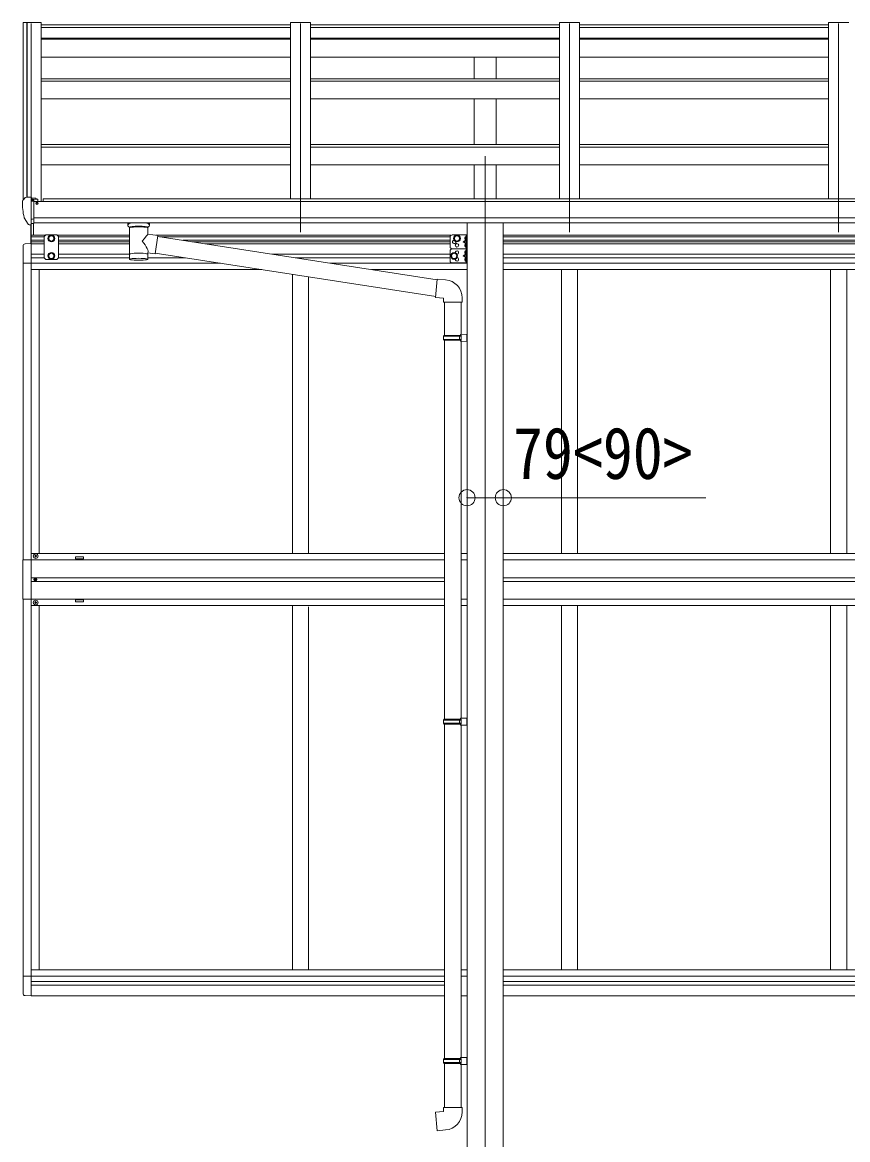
# Model space of a CAD drawing. Units: millimetres at full size, sheet at 1:40; details may follow other scales. Extents: x -11181 to 11305, y -7804 to 7716.
# Drawn here: x -752 to 1302, y -750 to 2033 of the extents above; entities that cross this region are included whole.
import ezdxf
from ezdxf.enums import TextEntityAlignment as Align

# ---------------------------------------------------------------- set-up
doc = ezdxf.new("R2010")
doc.units = ezdxf.units.MM
doc.header["$LTSCALE"] = 40
doc.header["$PDMODE"] = 32
doc.header["$PDSIZE"] = 40
for name, color, linetype, lineweight in [('0-1_本体', 4, 'Continuous', 9), ('0-2_部品', 7, 'Continuous', 9), ('0-8_PARTS2', 2, 'Continuous', 9), ('0-A_寸法', 6, 'Continuous', 9), ('1-1_GLASS', 4, 'Continuous', 9), ('1-2_GLASS_SEAL', 7, 'Continuous', 9)]:
    doc.layers.add(name, color=color, linetype=linetype, lineweight=lineweight)
doc.styles.add('ＭＳ ゴシック', font='')
doc.styles.get('ＭＳ ゴシック').set_extended_font_data('MS Gothic')

msp = doc.modelspace()

# ---------------------------------------------------------------- linework, layer by layer
at = {"layer": '0-1_本体'}
for p, q in [((-750.11, 2031.94), (-750.12, 1590.88)), ((-749.17, 2032.82), (-741.33, 2033.23)), ((-741.11, 2033.15), (-741.11, 1597.42)), ((-741.04, 2033.04), (-740.41, 2031.42)), ((-705.11, 2033.24), (-705.11, 1587.24)), ((-85.11, 2033.24), (-85.11, 1593.95)), ((-35.11, 2033.24), (-85.11, 2033.24)), ((-35.11, 2033.24), (-35.11, 1593.95)), ((584.89, 2033.24), (584.89, 1593.95)), ((634.89, 2033.24), (584.89, 2033.24)), ((634.89, 2033.24), (634.89, 1593.95)), ((1254.89, 2033.24), (1254.89, 1593.95)), ((1304.89, 2033.24), (1254.89, 2033.24)), ((-85.31, 2027.17), (-705.31, 2027.17)), ((-705.11, 2020.24), (-85.11, 2020.24)), ((-35.11, 2020.24), (584.89, 2020.24)), ((634.89, 2020.24), (1254.89, 2020.24)), ((-705.11, 1993.53), (-85.11, 1993.53)), ((-705.11, 1990.95), (-85.11, 1990.95)), ((-35.11, 1993.53), (584.89, 1993.53)), ((-35.11, 1990.95), (584.89, 1990.95)), ((634.89, 1993.53), (1254.89, 1993.53)), ((634.89, 1990.95), (1254.89, 1990.95)), ((-705.11, 1946.21), (-85.11, 1946.21)), ((-35.11, 1946.21), (584.89, 1946.21)), ((372.39, 1892.48), (372.39, 1946.21)), ((427.39, 1892.48), (427.39, 1946.21)), ((634.89, 1946.21), (1254.89, 1946.21)), ((-705.11, 1892.48), (-85.11, 1892.48)), ((-35.11, 1892.48), (584.89, 1892.48)), ((634.89, 1892.48), (1254.89, 1892.48)), ((-705.11, 1886.91), (-85.11, 1886.91)), ((-35.11, 1886.91), (584.89, 1886.91)), ((634.89, 1886.91), (1254.89, 1886.91)), ((-705.11, 1842.91), (-85.11, 1842.91)), ((-35.11, 1842.91), (584.89, 1842.91)), ((372.39, 1728.83), (372.39, 1842.91)), ((427.39, 1728.83), (427.39, 1842.91)), ((634.89, 1842.91), (1254.89, 1842.91)), ((-705.11, 1728.83), (-85.11, 1728.83)), ((-35.11, 1728.83), (584.89, 1728.83)), ((634.89, 1728.83), (1254.89, 1728.83)), ((-705.11, 1722.03), (-85.11, 1722.03)), ((-35.11, 1722.03), (584.89, 1722.03)), ((634.89, 1722.03), (1254.89, 1722.03)), ((-705.11, 1678.48), (-85.11, 1678.48)), ((-35.11, 1678.48), (584.89, 1678.48)), ((372.39, 1593.95), (372.39, 1678.48)), ((427.39, 1593.95), (427.39, 1678.48)), ((634.89, 1678.48), (1254.89, 1678.48)), ((4623.39, 1587.24), (-723.61, 1587.24)), ((-700.11, 1587.24), (-700.11, 1593.95)), ((4599.89, 1593.95), (-700.11, 1593.95)), ((-723.61, 1546.02), (4623.39, 1546.02)), ((4623.39, 1534.17), (-723.61, 1534.25)), ((354.69, 1534.08), (354.69, -1321.99)), ((445.09, 1534.08), (445.09, -1321.99))]:
    msp.add_line(p, q, dxfattribs=at)
msp.add_lwpolyline([(-740.41, 1597.42), (-740.41, 2033.24), (-705.11, 2033.24)], dxfattribs=at)
msp.add_circle((-716.14, 1582.51), 3, dxfattribs=at)
for centre, radius, start, end in [((-749.11, 2031.82), 1, 93, 173.32986), ((-741.32, 2032.93), 0.301, 21.06327, 92.86679)]:
    msp.add_arc(centre, radius, start, end, dxfattribs=at)
at = {"layer": '0-2_部品'}
for p, q in [((584.69, 2027.17), (-35.31, 2027.17)), ((1254.69, 2027.17), (634.69, 2027.17)), ((-752.31, 1588.06), (-752.31, 1587.43)), ((-745.4, 1596.87), (-749.47, 1591.06)), ((-730.31, 1528.94), (-730.31, 1597.43)), ((-728.81, 1596.52), (-730.31, 1596.52)), ((-723.81, 1587.7), (-730.31, 1588.1)), ((-728.81, 1596.52), (-728.81, 1590.35)), ((-719.14, 1595.02), (-728.81, 1595.74)), ((-728.81, 1592.75), (-714.81, 1592.69)), ((-718.31, 1592.71), (-718.31, 1594.6)), ((-713.81, 1591.58), (-713.81, 1587.25)), ((-719.34, 1582.52), (-718.81, 1582.52)), ((-718.81, 1582.52), (-718.51, 1582.52)), ((-737.94, 1530.75), (-747.68, 1546.13)), ((-730.31, 1531.13), (-729.81, 1531.13)), ((-729.81, 1531.13), (-729.31, 1532.13)), ((-723.81, 1532.13), (-729.31, 1532.13)), ((-489.82, 1527.93), (-489.82, 1534.05)), ((-435.82, 1527.93), (-435.82, 1534.05)), ((-731.81, 1529.03), (-735.52, 1529.25)), ((-731.81, 1529.03), (-730.31, 1528.94)), ((-485.72, 1523.43), (-485.73, 1443.14)), ((-439.92, 1505.86), (-439.92, 1523.44)), ((-414.69, 1501.95), (-439.92, 1505.86)), ((-414.69, 1501.95), (-421.71, 1456.69)), ((280.42, 1392.05), (-415.01, 1499.93)), ((-439.9, 1443.14), (-439.92, 1459.77)), ((-439.92, 1459.51), (-421.71, 1456.69)), ((276.75, 1350.11), (-421.44, 1458.43)), ((301.41, 1391.99), (280.57, 1393.81)), ((296.49, 1336.24), (342.49, 1336.24)), ((298.49, 1336.24), (298.49, 1253.58)), ((340.49, 1336.24), (340.49, 1256.14)), ((342.49, 1336.24), (342.49, 1347.16)), ((296.49, 1251.58), (297.49, 1253.58)), ((297.49, 1253.58), (340.49, 1253.58)), ((336.01, 1251.58), (335.58, 1253.58)), ((338.49, 1256.08), (354.49, 1256.55)), ((338.49, 1254.08), (338.49, 1256.08)), ((338.49, 1254.08), (340.49, 1254.08)), ((354.49, 1256.55), (354.49, 1238.61)), ((296.49, 1251.58), (340.49, 1251.58)), ((296.49, 1251.58), (296.49, 1243.58)), ((296.49, 1243.58), (340.49, 1243.58)), ((296.49, 1243.58), (297.49, 1241.58)), ((297.49, 1241.58), (340.49, 1241.58)), ((298.49, 1241.58), (298.49, 297.4)), ((338.49, 1239.08), (338.49, 1241.08)), ((338.49, 1239.08), (354.49, 1238.61)), ((340.49, 1239.03), (340.49, 299.95)), ((296.49, 295.4), (297.49, 297.4)), ((296.49, 295.4), (340.49, 295.4)), ((296.49, 295.4), (296.49, 287.4)), ((296.49, 287.4), (340.49, 287.4)), ((296.49, 287.4), (297.49, 285.4)), ((297.49, 297.4), (340.49, 297.4)), ((297.49, 285.4), (340.49, 285.4)), ((298.49, 285.4), (298.49, -547.76)), ((336.01, 295.4), (335.58, 297.4)), ((338.49, 299.9), (354.49, 300.37)), ((338.49, 297.9), (338.49, 299.9)), ((338.49, 297.9), (340.49, 297.9)), ((338.49, 282.9), (338.49, 284.9)), ((338.49, 282.9), (354.49, 282.43)), ((340.49, 282.84), (340.49, -545.2)), ((354.49, 300.37), (354.49, 282.43)), ((296.49, -549.76), (297.49, -547.76)), ((296.49, -549.76), (340.49, -549.76)), ((296.49, -549.76), (296.49, -557.76)), ((297.49, -547.76), (340.49, -547.76)), ((336.01, -549.76), (335.58, -547.76)), ((338.49, -545.26), (354.49, -544.79)), ((338.49, -547.26), (338.49, -545.26)), ((338.49, -547.26), (340.49, -547.26)), ((354.49, -544.79), (354.49, -562.73)), ((296.49, -557.76), (340.49, -557.76)), ((296.49, -557.76), (297.49, -559.76)), ((297.49, -559.76), (340.49, -559.76)), ((298.49, -559.76), (298.49, -669.76)), ((338.49, -562.26), (338.49, -560.26)), ((338.49, -562.26), (354.49, -562.73)), ((340.49, -562.32), (340.49, -669.76)), ((296.49, -669.76), (342.49, -669.76)), ((296.49, -679.76), (296.49, -669.76)), ((342.49, -669.76), (342.49, -680.68))]:
    msp.add_line(p, q, dxfattribs=at)
for points in [[(-730.31, 1597.43), (-742.31, 1597.43), (-744.65, 1597.29)], [(-723.81, 1532.13), (-723.81, 1590.35), (-728.81, 1590.35)], [(-719.14, 1595.02), (-718.97, 1595), (-718.81, 1594.97), (-718.67, 1594.93), (-718.55, 1594.88), (-718.45, 1594.82), (-718.37, 1594.75), (-718.33, 1594.68), (-718.31, 1594.6)], [(-718.51, 1583.71), (-718.51, 1582.52), (-713.81, 1582.52)], [(-713.81, 1584.14), (-713.81, 1582.52), (-713.34, 1582.52)], [(-730.31, 1542.82), (-727.15, 1543.23), (-723.81, 1543.66)], [(-489.78, 1527.87), (-489.8, 1528.23), (-489.55, 1529.19), (-489.03, 1530.07), (-488.23, 1530.91), (-487.12, 1531.71), (-485.72, 1532.43)], [(-439.92, 1532.42), (-439.68, 1532.32), (-438.33, 1531.59), (-437.21, 1530.74), (-436.46, 1529.88), (-436, 1528.98), (-435.83, 1528.09)], [(-489.78, 1527.99), (-489.8, 1527.63), (-489.55, 1526.67), (-489.03, 1525.79), (-488.23, 1524.95), (-487.12, 1524.15), (-485.72, 1523.43)], [(-439.92, 1523.44), (-439.68, 1523.53), (-438.33, 1524.27), (-437.21, 1525.12), (-436.46, 1525.98), (-436, 1526.88), (-435.83, 1527.77)], [(280.57, 1393.81), (276.56, 1347.99), (296.49, 1346.24), (296.49, 1336.24)], [(338.49, 1241.08), (340.49, 1241.08), (340.49, 1254.08)], [(336.01, 1251.58), (336.01, 1243.58), (335.58, 1241.58)], [(336.01, 295.4), (336.01, 287.4), (335.58, 285.4)], [(338.49, 284.9), (340.49, 284.9), (340.49, 297.9)], [(336.01, -549.76), (336.01, -557.76), (335.58, -559.76)], [(338.49, -560.26), (340.49, -560.26), (340.49, -547.26)], [(301.41, -725.51), (280.57, -727.33), (276.56, -681.51), (296.49, -679.76)]]:
    msp.add_lwpolyline(points, dxfattribs=at)
for centre, radius, start, end in [((-749.31, 1588.06), 3, 93, 180), ((-559.82, 1587.44), 192.49, 180.0008, 192.1233), ((-744.58, 1596.29), 1, 93.5, 145), ((-716.31, 1582.52), 2.5, 151.64236, 180), ((-716.31, 1582.52), 2.5, 0, 151.64236), ((-745.08, 1547.63), 3, 191.83348, 210), ((-735.34, 1532.25), 3, 210, 266.5), ((-472.75, 1482.71), 51.38, 92.46126, 104.61963), ((-452.86, 1482.71), 51.38, 75.38037, 87.53874), ((297.49, 1347.16), 45, 0, 85), ((297.49, -680.68), 45, 275, 0)]:
    msp.add_arc(centre, radius, start, end, dxfattribs=at)
for centre, major_axis, ratio, start_param, end_param in [((-714.81, 1591.59), (-0.02, 1.1), 0.906239, 4.6917496, 6.2625459), ((-462.82, 1522.24), (-22.91, -0.42), 0.072511, 4.711586, 6.2823824), ((-462.79, 1523.87), (-22.91, -0.42), 0.072511, 4.711586, 6.2823824), ((-462.84, 1523.86), (22.92, -0.42), 0.07247, 0.0008089, 1.5716053), ((-462.84, 1522.24), (22.92, -0.42), 0.07247, 0.0008089, 1.5716053), ((-460.26, 1483.66), (20.32, 22.25), 0.045535, 4.9756507, 6.2441899), ((-451.82, 1527.93), (16, 0), 0.361356, 0, 0.0194874), ((-451.82, 1527.93), (16, 0), 0.361356, 6.2636979, 6.2831853), ((-462.82, 1486.31), (-22.81, 26.62), 0.234429, 3.1563334, 4.5976381), ((-462.82, 1455.58), (22.91, 0), 0.122865, 6.2831853, 9.424778), ((-462.82, 1443.14), (22.92, 0), 0.101955, 6.2829723, 9.4248207), ((-462.82, 1443.14), (22.92, 0), 0.101955, 3.1415499, 6.2833984)]:
    msp.add_ellipse(centre, major_axis=major_axis, ratio=ratio, start_param=start_param, end_param=end_param, dxfattribs=at)
at = {"layer": '0-8_PARTS2'}
for p, q in [((-730.11, 2030.11), (-730.11, 1510.83)), ((-60.11, 2030.11), (-60.11, 1510.83)), ((609.89, 2030.11), (609.89, 1510.83)), ((1279.89, 2030.11), (1279.89, 1510.83)), ((399.89, 1699.63), (399.89, -1375.6))]:
    msp.add_line(p, q, dxfattribs=at)
at = {"layer": '0-A_寸法'}
for p, q in [((354.69, 849.29), (445.09, 849.29)), ((445.09, 849.29), (949.23, 849.29))]:
    msp.add_line(p, q, dxfattribs=at)
for p in [(354.69, 849.29), (445.09, 849.29)]:
    msp.add_point(p, dxfattribs=at)
at = {"layer": '1-1_GLASS'}
for p, q in [((-730.11, 1502.92), (-694.61, 1502.92)), ((-665.61, 1502.92), (-485.52, 1502.92)), ((-419.85, 1502.92), (314.69, 1502.92)), ((445.09, 1502.92), (3454.69, 1502.92)), ((-730.11, 1499.42), (-697.61, 1499.42)), ((-730.11, 1490.42), (-697.61, 1490.42)), ((-730.11, 1486.92), (-697.61, 1486.92)), ((-730.11, 1482.62), (-730.11, 645.42)), ((-697.61, 1481.92), (-730.11, 1481.92)), ((-662.61, 1499.42), (-485.52, 1499.42)), ((-662.61, 1490.42), (-485.52, 1490.42)), ((-662.61, 1486.92), (-485.52, 1486.92)), ((-485.52, 1481.92), (-662.61, 1481.92)), ((-410.59, 1499.42), (312.71, 1499.42)), ((-352.58, 1490.42), (312.69, 1490.42)), ((-330.01, 1486.92), (312.69, 1486.92)), ((31.96, 1481.92), (-297.79, 1481.92)), ((312.69, 1481.92), (31.96, 1481.92)), ((445.09, 1499.42), (3454.69, 1499.42)), ((445.09, 1490.42), (3454.69, 1490.42)), ((445.09, 1486.92), (3454.69, 1486.92)), ((3454.69, 1481.92), (445.09, 1481.92)), ((-730.11, 1455.92), (-697.61, 1455.92)), ((-662.61, 1455.92), (-485.53, 1455.92)), ((-131.32, 1455.92), (312.69, 1455.92)), ((445.09, 1455.92), (3454.69, 1455.92)), ((-750.11, 1433.22), (-750.11, 694.62)), ((-730.11, 1446.92), (-697.61, 1446.92)), ((-259.13, 1433.42), (-730.11, 1433.42)), ((-662.61, 1446.92), (-485.53, 1446.92)), ((-439.7, 1446.92), (-346.15, 1446.92)), ((-73.31, 1446.92), (312.69, 1446.92)), ((13.71, 1433.42), (354.69, 1433.42)), ((445.09, 1446.92), (3454.69, 1446.92)), ((445.09, 1433.42), (3454.69, 1433.42)), ((-155.99, 1417.42), (-730.11, 1417.42)), ((-710.11, 1417.42), (-710.11, 710.42)), ((-80.11, 1405.48), (-80.11, 710.42)), ((-40.11, 1399.27), (-40.11, 710.42)), ((354.69, 1417.42), (116.85, 1417.42)), ((445.09, 1417.42), (3454.69, 1417.42)), ((589.89, 1417.42), (589.89, 710.42)), ((629.89, 1417.42), (629.89, 710.42)), ((1259.89, 1417.42), (1259.89, 710.42)), ((1299.89, 1417.42), (1299.89, 710.42)), ((-730.11, 710.42), (298.69, 710.42)), ((341.09, 710.42), (355.09, 710.42)), ((445.09, 710.42), (3454.69, 710.42)), ((-730.11, 694.42), (298.69, 694.42)), ((341.09, 694.42), (355.09, 694.42)), ((445.09, 694.42), (3454.69, 694.42)), ((-730.11, 649.87), (298.69, 649.87)), ((-730.11, 645.42), (-730.11, -391.58)), ((298.69, 640.87), (-730.11, 640.87)), ((445.09, 649.87), (3454.69, 649.87)), ((3454.69, 640.87), (445.09, 640.87)), ((-750.11, 596.22), (-750.11, -342.38)), ((-730.11, 596.42), (298.69, 596.42)), ((341.09, 596.42), (355.09, 596.42)), ((445.09, 596.42), (3454.69, 596.42)), ((298.69, 580.42), (-730.11, 580.42)), ((-710.11, 580.42), (-710.11, -326.58)), ((-80.11, -326.58), (-80.11, 580.66)), ((-40.11, -326.58), (-40.11, 577.16)), ((341.09, 580.42), (355.09, 580.42)), ((445.09, 580.42), (3454.69, 580.42)), ((589.89, -326.58), (589.89, 580.42)), ((629.89, -326.58), (629.89, 580.42)), ((1259.89, 580.42), (1259.89, -326.58)), ((1299.89, 580.42), (1299.89, -326.58)), ((-730.11, -326.58), (298.69, -326.58)), ((340.89, -326.58), (354.89, -326.58)), ((445.09, -326.58), (3454.69, -326.58)), ((-730.11, -342.58), (296.69, -342.58)), ((-730.11, -356.08), (298.69, -356.08)), ((340.89, -342.58), (354.89, -342.58)), ((445.09, -342.58), (3454.69, -342.58)), ((445.09, -356.08), (3454.69, -356.08)), ((-730.11, -365.08), (298.69, -365.08)), ((445.09, -365.08), (3454.69, -365.08)), ((-730.11, -391.08), (298.69, -391.08)), ((340.89, -391.08), (354.89, -391.08)), ((445.09, -391.08), (3454.69, -391.08))]:
    msp.add_line(p, q, dxfattribs=at)
for points in [[(-600.11, 696.92), (-620.11, 696.92), (-620.11, 701.92), (-600.11, 701.92)], [(-600.11, 594.92), (-620.11, 594.92), (-620.11, 589.92), (-600.11, 589.92)]]:
    msp.add_lwpolyline(points, close=True, dxfattribs=at)
at = {"layer": '1-2_GLASS_SEAL'}
for p, q in [((-724.61, 1502.92), (-724.61, 1532.13)), ((-731.61, 1482.42), (-731.61, 1529.02)), ((-731.61, 1482.42), (-731.61, 1529.02)), ((-730.11, 1482.42), (-730.11, 1528.93)), ((-693.61, 1503.92), (-697.61, 1499.92)), ((-666.61, 1503.92), (-693.61, 1503.92)), ((-666.61, 1503.92), (-662.61, 1499.92)), ((317.69, 1503.92), (354.69, 1503.92)), ((352.19, 1503.92), (352.19, 1468.92)), ((354.69, 1503.92), (354.69, 1468.92)), ((-750.61, 1476.13), (-750.61, 1433.22)), ((-730.11, 1482.42), (-745.4, 1481.62)), ((-697.61, 1499.92), (-697.61, 1446.43)), ((-662.61, 1446.43), (-662.61, 1499.92)), ((312.69, 1498.92), (312.69, 1473.92)), ((352.19, 1486.42), (345.19, 1486.42)), ((351.69, 1499.42), (350.88, 1499.28)), ((351.69, 1491.42), (350.88, 1491.57)), ((351.69, 1481.42), (350.88, 1481.28)), ((351.69, 1491.42), (352.19, 1491.51)), ((-680.11, 1458.93), (-686.61, 1455.18)), ((-686.61, 1455.18), (-686.61, 1447.67)), ((-686.61, 1447.67), (-680.11, 1443.92)), ((-673.61, 1455.18), (-680.11, 1458.93)), ((-680.11, 1443.92), (-673.61, 1447.67)), ((-673.61, 1447.67), (-673.61, 1455.18)), ((312.69, 1463.92), (312.69, 1438.92)), ((317.69, 1468.92), (354.69, 1468.92)), ((317.69, 1468.92), (354.69, 1468.92)), ((352.19, 1451.42), (345.19, 1451.42)), ((351.69, 1473.42), (350.88, 1473.57)), ((351.69, 1464.42), (350.88, 1464.28)), ((351.69, 1456.42), (350.88, 1456.57)), ((351.69, 1473.42), (352.19, 1473.51)), ((351.69, 1456.42), (352.19, 1456.51)), ((352.19, 1468.92), (352.19, 1433.92)), ((354.69, 1468.92), (354.69, 1433.92)), ((-730.11, 1433.22), (-750.61, 1433.22)), ((-693.61, 1442.43), (-697.61, 1446.43)), ((-666.61, 1442.43), (-693.61, 1442.43)), ((-666.61, 1442.43), (-662.61, 1446.43)), ((317.69, 1433.92), (354.69, 1433.92)), ((351.69, 1446.42), (350.88, 1446.28)), ((351.69, 1438.42), (350.88, 1438.57)), ((351.69, 1438.42), (352.19, 1438.51)), ((-720.61, 703.42), (-721.61, 703.42)), ((-717.61, 704.42), (-716.61, 704.42)), ((-721.34, 646.33), (-722.16, 646.33)), ((-718.88, 645.51), (-718.06, 645.51)), ((-720.61, 588.42), (-721.61, 588.42)), ((-717.61, 587.42), (-716.61, 587.42)), ((-730.11, -342.38), (-750.61, -342.38)), ((-750.61, -385.29), (-750.61, -342.38)), ((-730.11, -391.58), (-745.4, -390.78))]:
    msp.add_line(p, q, dxfattribs=at)
for points in [[(-686.61, 1498.68), (-680.11, 1502.43), (-673.61, 1498.68)], [(-673.61, 1498.68), (-673.61, 1491.17), (-680.11, 1487.42), (-686.61, 1491.17), (-686.61, 1498.68)], [(352.19, 1491.42), (345.19, 1486.42), (352.19, 1481.42)], [(352.57, 1495.42), (351.94, 1496.61), (349.71, 1497.72)], [(352.57, 1495.42), (351.94, 1494.24), (349.71, 1493.12)], [(352.57, 1477.42), (351.94, 1478.61), (349.71, 1479.72)], [(352.57, 1477.42), (351.94, 1476.24), (349.71, 1475.12)], [(351.69, 1491.42), (351.69, 1499.42), (352.19, 1499.34), (352.19, 1491.51)], [(351.69, 1473.42), (351.69, 1481.42), (352.19, 1481.34), (352.19, 1473.51)], [(352.19, 1456.42), (345.19, 1451.42), (352.19, 1446.42)], [(352.57, 1460.42), (351.94, 1461.61), (349.71, 1462.72)], [(352.57, 1460.42), (351.94, 1459.24), (349.71, 1458.12)], [(351.69, 1456.42), (351.69, 1464.42), (352.19, 1464.34), (352.19, 1456.51)], [(352.57, 1442.42), (351.94, 1443.61), (349.71, 1444.72)], [(352.57, 1442.42), (351.94, 1441.24), (349.71, 1440.12)], [(351.69, 1438.42), (351.69, 1446.42), (352.19, 1446.34), (352.19, 1438.51)], [(-721.61, 703.42), (-721.61, 704.42), (-720.61, 704.42)], [(-719.61, 705.42), (-719.61, 706.42), (-718.61, 706.42), (-718.61, 705.42)], [(-718.61, 702.42), (-718.61, 701.42), (-719.61, 701.42), (-719.61, 702.42)], [(-716.61, 704.42), (-716.61, 703.42), (-717.61, 703.42)], [(-730.11, 694.92), (-750.81, 694.92), (-750.81, 596.92), (-730.11, 596.92)], [(-722.16, 646.33), (-722.16, 645.51), (-721.34, 645.51)], [(-719.7, 647.15), (-719.7, 647.97), (-720.52, 647.97), (-720.52, 647.15)], [(-720.52, 644.69), (-720.52, 643.87), (-719.7, 643.87), (-719.7, 644.69)], [(-718.06, 645.51), (-718.06, 646.33), (-718.88, 646.33)], [(-721.61, 588.42), (-721.61, 587.42), (-720.61, 587.42)], [(-718.61, 589.42), (-718.61, 590.42), (-719.61, 590.42), (-719.61, 589.42)], [(-719.61, 586.42), (-719.61, 585.42), (-718.61, 585.42), (-718.61, 586.42)], [(-716.61, 587.42), (-716.61, 588.42), (-717.61, 588.42)]]:
    msp.add_lwpolyline(points, dxfattribs=at)
for points in [[(329.69, 1487.42), (336.19, 1491.17), (336.19, 1498.68), (329.69, 1502.43), (323.19, 1498.68), (323.19, 1491.17)], [(322.69, 1443.92), (329.19, 1447.67), (329.19, 1455.18), (322.69, 1458.93), (316.19, 1455.18), (316.19, 1447.67)]]:
    msp.add_lwpolyline(points, close=True, dxfattribs=at)
for centre, radius in [((-680.11, 1494.92), 8.5), ((329.69, 1494.92), 8.5), ((-680.11, 1494.92), 7.5), ((-680.11, 1494.92), 6.5), ((329.69, 1494.92), 7.5), ((329.69, 1494.92), 6.5), ((329.69, 1477.92), 4.25), ((-680.11, 1451.42), 8.5), ((-680.11, 1451.42), 7.5), ((-680.11, 1451.42), 6.5), ((322.69, 1451.42), 8.5), ((322.69, 1451.42), 7.5), ((322.69, 1451.42), 6.5), ((-719.11, 703.92), 5.9), ((-720.11, 645.92), 3.75), ((-719.11, 587.92), 5.9)]:
    msp.add_circle(centre, radius, dxfattribs=at)
for centre, radius, start, end in [((317.69, 1498.92), 5, 90, 180), ((-745.11, 1476.13), 5.5, 93, 180), ((322.69, 1486.42), 4.25, 94.76077, 6.29431), ((355.79, 1495.42), 6.5, 147.94412, 212.05588), ((355.79, 1477.42), 6.5, 147.94412, 212.05588), ((351.04, 1498.4), 0.9, 100, 147.94412), ((351.04, 1492.45), 0.9, 212.05588, 260), ((351.04, 1480.4), 0.9, 100, 147.94412), ((317.69, 1473.92), 5, 180, 270), ((317.69, 1463.92), 5, 90, 180), ((329.69, 1459.92), 4.25, 274.76077, 186.29431), ((329.69, 1442.92), 4.25, 173.70569, 85.23923), ((355.79, 1460.42), 6.5, 147.94412, 212.05588), ((351.04, 1474.45), 0.9, 212.05588, 260), ((351.04, 1463.4), 0.9, 100, 147.94412), ((351.04, 1457.45), 0.9, 212.05588, 260), ((317.69, 1438.92), 5, 180, 270), ((355.79, 1442.42), 6.5, 147.94412, 212.05588), ((351.04, 1445.4), 0.9, 100, 147.94412), ((351.04, 1439.45), 0.9, 212.05588, 260), ((-720.61, 705.42), 1, 270, 0), ((-720.61, 702.42), 1, 0, 90), ((-717.61, 705.42), 1, 180, 270), ((-717.61, 702.42), 1, 90, 180), ((-721.34, 647.15), 0.82, 270, 0), ((-721.34, 644.69), 0.82, 0, 90), ((-718.88, 647.15), 0.82, 180, 270), ((-718.88, 644.69), 0.82, 90, 180), ((-720.61, 589.42), 1, 270, 0), ((-720.61, 586.42), 1, 0, 90), ((-717.61, 589.42), 1, 180, 270), ((-717.61, 586.42), 1, 90, 180), ((-745.11, -385.29), 5.5, 180, 267)]:
    msp.add_arc(centre, radius, start, end, dxfattribs=at)

# ---------------------------------------------------------------- texts
at = {"layer": '0-A_寸法', "color": 7, "style": 'ＭＳ ゴシック', "width": 0.85}
msp.add_text('79<90>', height=129, dxfattribs=at).set_placement((469.09, 857.29), align=Align.BOTTOM_LEFT)

doc.saveas('drawing.dxf')
